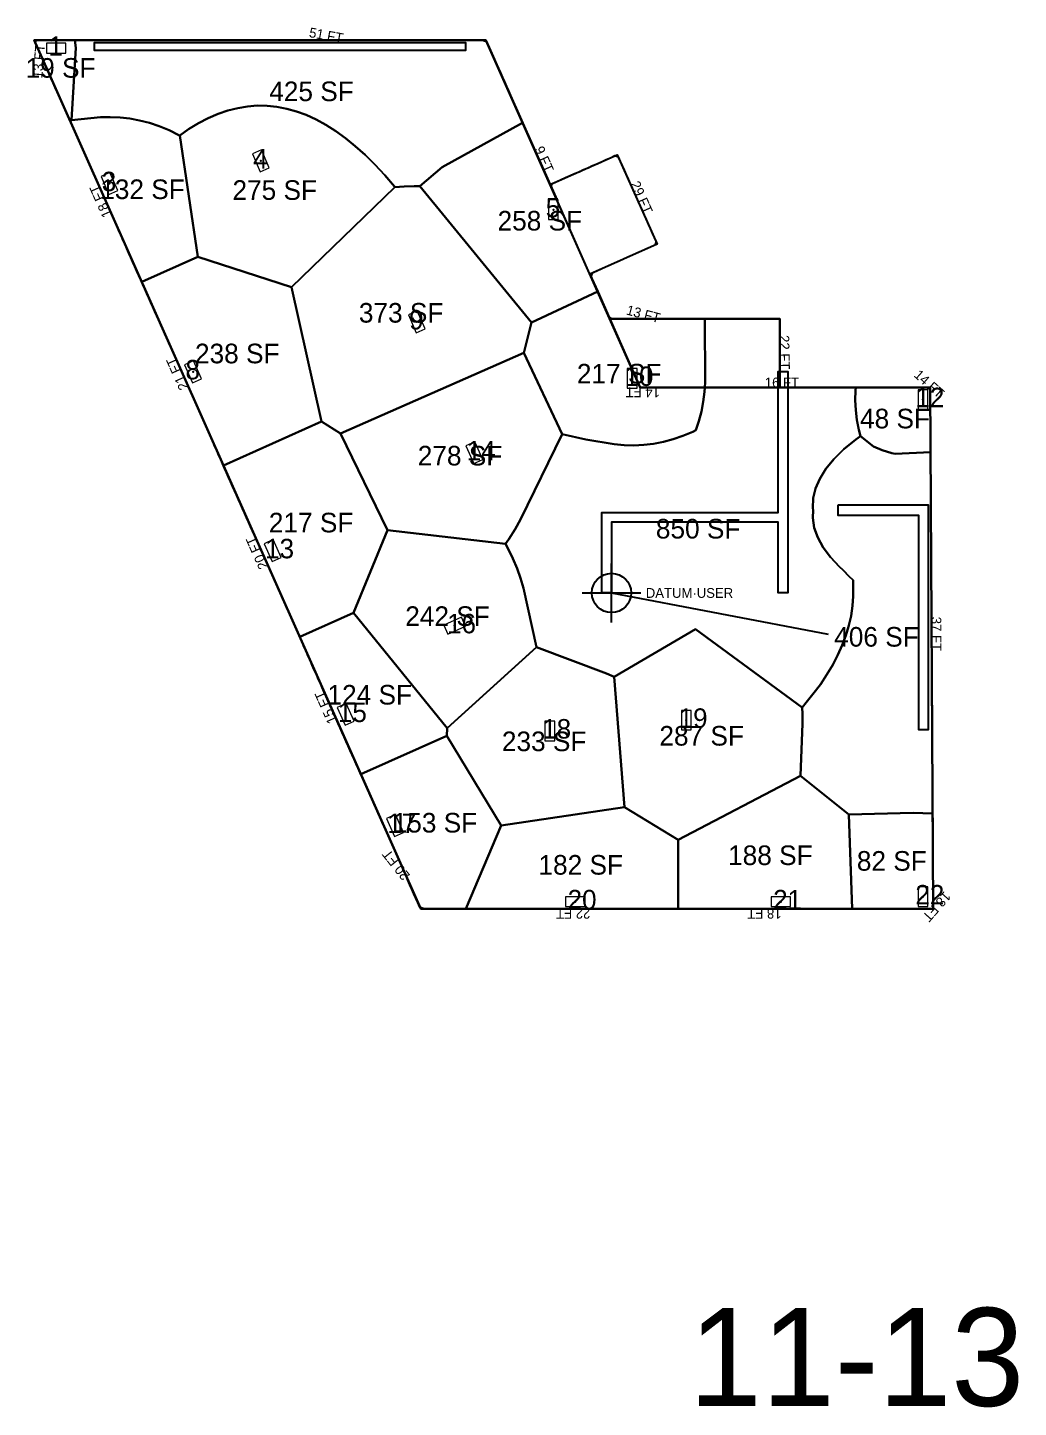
# Model space of a CAD drawing. Header units: metres. Extents: x 6006 to 43258, y -596 to 1101.
# Drawn here: x 21010 to 22223, y -596 to 1092 of the extents above; entities that cross this region are included whole.
import ezdxf
from ezdxf.enums import TextEntityAlignment as Align

# ---------------------------------------------------------------- set-up
doc = ezdxf.new("R2010")
doc.units = ezdxf.units.M
doc.layers.add('COLUMN-FOOTPRINT', color=6, linetype='Continuous', lineweight=9)
for name, color, linetype in [('COLUMN-LABEL', 6, 'Continuous'), ('FLOOR LABELS', 1, 'Continuous'), ('FLOOR_5_AREA_LABELS', 3, 'Continuous'), ('FLOOR_5_BOUNDARY', 5, 'Continuous'), ('FLOOR_5_COLUMNS', 7, 'Continuous'), ('FLOOR_5_DATUM', 4, 'Continuous'), ('FLOOR_5_FASCADE_COLUMNS', 30, 'Continuous'), ('FLOOR_5_FASCADE_WALLS', 4, 'Continuous'), ('FLOOR_5_LARGE_TRIBUTARY', 6, 'Continuous'), ('FLOOR_5_TRIBUTARY_COL_0', 2, 'Continuous'), ('FLOOR_5_TRIBUTARY_COL_1', 2, 'Continuous'), ('FLOOR_5_TRIBUTARY_COL_10', 2, 'Continuous'), ('FLOOR_5_TRIBUTARY_COL_11', 2, 'Continuous'), ('FLOOR_5_TRIBUTARY_COL_12', 2, 'Continuous'), ('FLOOR_5_TRIBUTARY_COL_13', 2, 'Continuous'), ('FLOOR_5_TRIBUTARY_COL_14', 2, 'Continuous'), ('FLOOR_5_TRIBUTARY_COL_15', 2, 'Continuous'), ('FLOOR_5_TRIBUTARY_COL_16', 2, 'Continuous'), ('FLOOR_5_TRIBUTARY_COL_17', 2, 'Continuous'), ('FLOOR_5_TRIBUTARY_COL_2', 2, 'Continuous'), ('FLOOR_5_TRIBUTARY_COL_3', 2, 'Continuous'), ('FLOOR_5_TRIBUTARY_COL_4', 2, 'Continuous'), ('FLOOR_5_TRIBUTARY_COL_5', 2, 'Continuous'), ('FLOOR_5_TRIBUTARY_COL_6', 2, 'Continuous'), ('FLOOR_5_TRIBUTARY_COL_7', 2, 'Continuous'), ('FLOOR_5_TRIBUTARY_COL_8', 2, 'Continuous'), ('FLOOR_5_TRIBUTARY_COL_9', 2, 'Continuous'), ('FLOOR_5_WALL_TRIBUTARY_22', 1, 'Continuous'), ('FLOOR_5_WALL_TRIBUTARY_31', 1, 'Continuous'), ('FLOOR_5_WALL_TRIBUTARY_4', 1, 'Continuous'), ('SECONDARY AREA', 7, 'Continuous'), ('SHEAR-WALL', 4, 'Continuous'), ('SLAB', 5, 'Continuous')]:
    doc.layers.add(name, color=color, linetype=linetype)

msp = doc.modelspace()

# ---------------------------------------------------------------- linework, layer by layer
msp.add_line((21724.7, 400.6), (21990, 350.2))
at = {"layer": 'COLUMN-FOOTPRINT'}
for points in [[(21032.9, 1061.3), (21056.9, 1061.3), (21056.9, 1073.3), (21032.9, 1073.3)], [(21285.1, 937.8), (21294.8, 915.9), (21305.8, 920.8), (21296.1, 942.7)], [(21099.8, 910.1), (21109.5, 888.2), (21120.5, 893), (21110.7, 915)], [(21659.6, 857.6), (21659.6, 881.6), (21647.6, 881.6), (21647.6, 857.6)], [(21476.1, 740.9), (21485.8, 719), (21496.8, 723.9), (21487, 745.8)], [(21202.2, 679.9), (21212, 657.9), (21222.9, 662.8), (21213.2, 684.7)], [(21756, 651.3), (21756, 675.3), (21744, 675.3), (21744, 651.3)], [(22112, 625.3), (22112, 649.3), (22100, 649.3), (22100, 625.3)], [(21546.6, 580.8), (21556.4, 558.9), (21567.4, 563.7), (21557.6, 585.7)], [(21299.7, 460.9), (21309.5, 439), (21320.4, 443.8), (21310.7, 465.8)], [(21524.2, 350.2), (21546.1, 360), (21541.3, 371), (21519.3, 361.2)], [(21388.9, 260.5), (21398.6, 238.6), (21409.6, 243.5), (21399.8, 265.4)], [(21822.3, 232.9), (21822.3, 256.9), (21810.3, 256.9), (21810.3, 232.9)], [(21655.3, 219.8), (21655.3, 243.8), (21643.3, 243.8), (21643.3, 219.8)], [(21449.3, 124.7), (21459.1, 102.7), (21470.1, 107.6), (21460.3, 129.5)], [(22112, 16.8), (22112, 40.8), (22100, 40.8), (22100, 16.8)], [(21668.4, 16.8), (21692.4, 16.8), (21692.4, 28.8), (21668.4, 28.8)], [(21920, 16.8), (21944, 16.8), (21944, 28.8), (21920, 28.8)]]:
    msp.add_lwpolyline(points, close=True, dxfattribs=at)
at = {"layer": 'FLOOR_5_BOUNDARY'}
msp.add_lwpolyline([(21658.1, 881.1), (21649.5, 900.3), (21731.7, 936.9), (21780.5, 827.3), (21698.3, 790.7), (21722.6, 736.1), (21930.7, 736.1), (21930.7, 652.1), (21760, 652.1), (22114.8, 652.1), (22118.5, 14.1), (21491.2, 14.1), (21018, 1077.1), (21570.8, 1077.1), (21658.1, 881.1)], close=True, dxfattribs=at)
at = {"layer": 'FLOOR_5_COLUMNS'}
for p in [(21044.9, 1067.3), (21295.4, 929.3), (21110.1, 901.6), (21653.6, 869.6), (21486.4, 732.4), (21212.6, 671.3), (21750, 663.3), (22106, 637.3), (21557, 572.3), (21310.1, 452.4), (21532.7, 360.6), (21399.2, 252), (21816.3, 244.9), (21649.3, 231.8), (21459.7, 116.1), (21680.4, 22.8), (21932, 22.8), (22106, 28.8)]:
    msp.add_point(p, dxfattribs=at)
at = {"layer": 'FLOOR_5_DATUM'}
for p, q in [((21724.7, 364.6), (21724.7, 436.6)), ((21688.7, 400.6), (21760.7, 400.6))]:
    msp.add_line(p, q, dxfattribs=at)
msp.add_circle((21724.7, 400.6), 24, dxfattribs=at)
at = {"layer": 'FLOOR_5_FASCADE_COLUMNS'}
for points in [[(21060.8, 980.9), (21058.4, 986.4), (21056, 991.9), (21053.5, 997.4), (21051.1, 1002.8), (21048.6, 1008.3), (21046.2, 1013.8), (21043.8, 1019.3), (21041.3, 1024.8), (21038.9, 1030.3), (21036.4, 1035.7), (21034, 1041.2), (21031.6, 1046.7), (21029.1, 1052.2), (21026.7, 1057.7), (21024.2, 1063.1), (21021.8, 1068.6), (21019.4, 1074.1), (21020.8, 1077.1), (21026.8, 1077.1), (21032.8, 1077.1), (21038.8, 1077.1), (21044.8, 1077.1), (21050.8, 1077.1), (21056.8, 1077.1), (21062.8, 1077.1), (21068.8, 1077.1)], [(21148.7, 783.6), (21146.2, 789.1), (21143.8, 794.5), (21141.4, 800), (21138.9, 805.5), (21136.5, 811), (21134, 816.5), (21131.6, 822), (21129.2, 827.4), (21126.7, 832.9), (21124.3, 838.4), (21121.8, 843.9), (21119.4, 849.4), (21117, 854.8), (21114.5, 860.3), (21112.1, 865.8), (21109.6, 871.3), (21107.2, 876.8), (21104.8, 882.3), (21102.3, 887.7), (21099.9, 893.2), (21097.4, 898.7), (21095, 904.2), (21092.6, 909.7), (21090.1, 915.1), (21087.7, 920.6), (21085.2, 926.1), (21082.8, 931.6), (21080.4, 937.1), (21077.9, 942.6), (21075.5, 948), (21073, 953.5), (21070.6, 959), (21068.2, 964.5), (21065.7, 970), (21063.3, 975.4), (21060.8, 980.9)], [(21615.5, 976.6), (21618, 971.1), (21620.4, 965.6), (21622.9, 960.1), (21625.3, 954.6), (21627.7, 949.2), (21630.2, 943.7), (21632.6, 938.2), (21635.1, 932.7), (21637.5, 927.2), (21639.9, 921.8), (21642.4, 916.3), (21644.8, 910.8), (21647.3, 905.3), (21649.7, 899.8), (21652.1, 894.3), (21654.6, 888.9), (21657, 883.4), (21658.1, 881.1)], [(21658.1, 881.1), (21655.6, 886.5), (21653.2, 892), (21650.7, 897.5), (21652.2, 901.5), (21657.7, 903.9), (21663.1, 906.4), (21668.6, 908.8), (21674.1, 911.3), (21679.6, 913.7), (21685.1, 916.1), (21690.5, 918.6), (21696, 921), (21701.5, 923.5), (21707, 925.9), (21712.5, 928.3), (21718, 930.8), (21723.4, 933.2), (21728.9, 935.7), (21732.9, 934.2), (21735.3, 928.7), (21737.8, 923.2), (21740.2, 917.8), (21742.7, 912.3), (21745.1, 906.8), (21747.5, 901.3), (21750, 895.8), (21752.4, 890.4), (21754.9, 884.9), (21757.3, 879.4), (21759.7, 873.9), (21762.2, 868.4), (21764.6, 862.9), (21767.1, 857.5), (21769.5, 852), (21771.9, 846.5), (21774.4, 841), (21776.8, 835.5), (21779.3, 830.1), (21777.8, 826.1), (21772.3, 823.6), (21766.9, 821.2), (21761.4, 818.8), (21755.9, 816.3), (21750.4, 813.9), (21744.9, 811.4), (21739.4, 809), (21734, 806.6), (21728.5, 804.1), (21723, 801.7), (21717.5, 799.2), (21712, 796.8), (21706.6, 794.4), (21701.1, 791.9), (21699.5, 788), (21701.9, 782.5), (21704.4, 777), (21706.8, 771.5)], [(21248.7, 558.8), (21246.3, 564.3), (21243.8, 569.8), (21241.4, 575.3), (21238.9, 580.8), (21236.5, 586.3), (21234.1, 591.7), (21231.6, 597.2), (21229.2, 602.7), (21226.7, 608.2), (21224.3, 613.7), (21221.9, 619.1), (21219.4, 624.6), (21217, 630.1), (21214.5, 635.6), (21212.1, 641.1), (21209.7, 646.5), (21207.2, 652), (21204.8, 657.5), (21202.3, 663), (21199.9, 668.5), (21197.5, 674), (21195, 679.4), (21192.6, 684.9), (21190.1, 690.4), (21187.7, 695.9), (21185.3, 701.4), (21182.8, 706.8), (21180.4, 712.3), (21178, 717.8), (21175.5, 723.3), (21173.1, 728.8), (21170.6, 734.3), (21168.2, 739.7), (21165.8, 745.2), (21163.3, 750.7), (21160.9, 756.2), (21158.4, 761.7), (21156, 767.1), (21153.6, 772.6), (21151.1, 778.1), (21148.7, 783.6)], [(21706.8, 771.5), (21709.2, 766.1), (21711.7, 760.6), (21714.1, 755.1), (21716.6, 749.6), (21719, 744.1), (21721.4, 738.6), (21725.8, 736.1), (21731.8, 736.1), (21737.8, 736.1), (21743.8, 736.1), (21749.8, 736.1), (21755.8, 736.1), (21761.8, 736.1), (21767.8, 736.1), (21773.8, 736.1), (21779.8, 736.1), (21785.8, 736.1), (21791.8, 736.1), (21797.8, 736.1), (21803.8, 736.1), (21809.8, 736.1), (21815.8, 736.1), (21821.8, 736.1), (21827.8, 736.1), (21833.8, 736.1), (21839.8, 736.1)], [(21841.6, 652.1), (21835.6, 652.1), (21829.6, 652.1), (21823.6, 652.1), (21817.6, 652.1), (21811.6, 652.1), (21805.6, 652.1), (21799.6, 652.1), (21793.6, 652.1), (21787.6, 652.1), (21781.6, 652.1), (21775.6, 652.1), (21769.6, 652.1), (21763.6, 652.1), (21762.4, 652.1), (21768.4, 652.1), (21774.4, 652.1), (21780.4, 652.1), (21786.4, 652.1), (21792.4, 652.1), (21798.4, 652.1), (21804.4, 652.1), (21810.4, 652.1), (21816.4, 652.1), (21822.4, 652.1), (21828.4, 652.1), (21834.4, 652.1), (21840.4, 652.1)], [(22026.4, 652.1), (22032.4, 652.1), (22038.4, 652.1), (22044.4, 652.1), (22050.4, 652.1), (22056.4, 652.1), (22062.4, 652.1), (22068.4, 652.1), (22074.4, 652.1), (22080.4, 652.1), (22086.4, 652.1), (22092.4, 652.1), (22098.4, 652.1), (22104.4, 652.1), (22110.4, 652.1), (22114.8, 650.4), (22114.8, 644.4), (22114.9, 638.4), (22114.9, 632.4), (22114.9, 626.4), (22115, 620.4), (22115, 614.4), (22115, 608.4), (22115.1, 602.4), (22115.1, 596.4), (22115.1, 590.4), (22115.2, 584.4), (22115.2, 578.4), (22115.2, 572.4)], [(21343.9, 345.1), (21341.4, 350.5), (21339, 356), (21336.5, 361.5), (21334.1, 367), (21331.7, 372.5), (21329.2, 378), (21326.8, 383.4), (21324.3, 388.9), (21321.9, 394.4), (21319.5, 399.9), (21317, 405.4), (21314.6, 410.8), (21312.1, 416.3), (21309.7, 421.8), (21307.3, 427.3), (21304.8, 432.8), (21302.4, 438.2), (21299.9, 443.7), (21297.5, 449.2), (21295.1, 454.7), (21292.6, 460.2), (21290.2, 465.7), (21287.7, 471.1), (21285.3, 476.6), (21282.9, 482.1), (21280.4, 487.6), (21278, 493.1), (21275.5, 498.5), (21273.1, 504), (21270.7, 509.5), (21268.2, 515), (21265.8, 520.5), (21263.3, 526), (21260.9, 531.4), (21258.5, 536.9), (21256, 542.4), (21253.6, 547.9), (21251.1, 553.4), (21248.7, 558.8)], [(21417.1, 180.6), (21414.6, 186.1), (21412.2, 191.6), (21409.7, 197.1), (21407.3, 202.5), (21404.9, 208), (21402.4, 213.5), (21400, 219), (21397.5, 224.5), (21395.1, 230), (21392.7, 235.4), (21390.2, 240.9), (21387.8, 246.4), (21385.3, 251.9), (21382.9, 257.4), (21380.5, 262.8), (21378, 268.3), (21375.6, 273.8), (21373.1, 279.3), (21370.7, 284.8), (21368.3, 290.2), (21365.8, 295.7), (21363.4, 301.2), (21360.9, 306.7), (21358.5, 312.2), (21356.1, 317.7), (21353.6, 323.1), (21351.2, 328.6), (21348.7, 334.1), (21346.3, 339.6), (21343.9, 345.1)], [(21548.9, 14.1), (21542.9, 14.1), (21536.9, 14.1), (21530.9, 14.1), (21524.9, 14.1), (21518.9, 14.1), (21512.9, 14.1), (21506.9, 14.1), (21500.9, 14.1), (21494.9, 14.1), (21490.2, 16.2), (21487.8, 21.7), (21485.4, 27.1), (21482.9, 32.6), (21480.5, 38.1), (21478, 43.6), (21475.6, 49.1), (21473.2, 54.5), (21470.7, 60), (21468.3, 65.5), (21465.9, 71), (21463.4, 76.5), (21461, 81.9), (21458.5, 87.4), (21456.1, 92.9), (21453.7, 98.4), (21451.2, 103.9), (21448.8, 109.4), (21446.3, 114.8), (21443.9, 120.3), (21441.5, 125.8), (21439, 131.3), (21436.6, 136.8), (21434.1, 142.2), (21431.7, 147.7), (21429.3, 153.2), (21426.8, 158.7), (21424.4, 164.2), (21421.9, 169.7), (21419.5, 175.1), (21417.1, 180.6)], [(22117.8, 128.5), (22117.9, 122.5), (22117.9, 116.5), (22117.9, 110.5), (22118, 104.5), (22118, 98.5), (22118, 92.5), (22118.1, 86.5), (22118.1, 80.5), (22118.1, 74.5), (22118.2, 68.5), (22118.2, 62.5), (22118.2, 56.5), (22118.3, 50.5), (22118.3, 44.5), (22118.3, 38.5), (22118.4, 32.5), (22118.4, 26.5), (22118.5, 20.5), (22118.5, 14.5), (22112.9, 14.1), (22106.9, 14.1), (22100.9, 14.1), (22094.9, 14.1), (22088.9, 14.1), (22082.9, 14.1), (22076.9, 14.1), (22070.9, 14.1), (22064.9, 14.1), (22058.9, 14.1), (22052.9, 14.1), (22046.9, 14.1), (22040.9, 14.1), (22034.9, 14.1), (22028.9, 14.1), (22022.9, 14.1), (22016.9, 14.1)], [(21806.9, 14.1), (21800.9, 14.1), (21794.9, 14.1), (21788.9, 14.1), (21782.9, 14.1), (21776.9, 14.1), (21770.9, 14.1), (21764.9, 14.1), (21758.9, 14.1), (21752.9, 14.1), (21746.9, 14.1), (21740.9, 14.1), (21734.9, 14.1), (21728.9, 14.1), (21722.9, 14.1), (21716.9, 14.1), (21710.9, 14.1), (21704.9, 14.1), (21698.9, 14.1), (21692.9, 14.1), (21686.9, 14.1), (21680.9, 14.1), (21674.9, 14.1), (21668.9, 14.1), (21662.9, 14.1), (21656.9, 14.1), (21650.9, 14.1), (21644.9, 14.1), (21638.9, 14.1), (21632.9, 14.1), (21626.9, 14.1), (21620.9, 14.1), (21614.9, 14.1), (21608.9, 14.1), (21602.9, 14.1), (21596.9, 14.1), (21590.9, 14.1), (21584.9, 14.1), (21578.9, 14.1), (21572.9, 14.1), (21566.9, 14.1), (21560.9, 14.1), (21554.9, 14.1), (21548.9, 14.1)], [(22016.9, 14.1), (22010.9, 14.1), (22004.9, 14.1), (21998.9, 14.1), (21992.9, 14.1), (21986.9, 14.1), (21980.9, 14.1), (21974.9, 14.1), (21968.9, 14.1), (21962.9, 14.1), (21956.9, 14.1), (21950.9, 14.1), (21944.9, 14.1), (21938.9, 14.1), (21932.9, 14.1), (21926.9, 14.1), (21920.9, 14.1), (21914.9, 14.1), (21908.9, 14.1), (21902.9, 14.1), (21896.9, 14.1), (21890.9, 14.1), (21884.9, 14.1), (21878.9, 14.1), (21872.9, 14.1), (21866.9, 14.1), (21860.9, 14.1), (21854.9, 14.1), (21848.9, 14.1), (21842.9, 14.1), (21836.9, 14.1), (21830.9, 14.1), (21824.9, 14.1), (21818.9, 14.1), (21812.9, 14.1), (21806.9, 14.1)]]:
    msp.add_lwpolyline(points, dxfattribs=at)
at = {"layer": 'FLOOR_5_FASCADE_WALLS'}
for points in [[(21068.8, 1077.1), (21074.8, 1077.1), (21080.8, 1077.1), (21086.8, 1077.1), (21092.8, 1077.1), (21098.8, 1077.1), (21104.8, 1077.1), (21110.8, 1077.1), (21116.8, 1077.1), (21122.8, 1077.1), (21128.8, 1077.1), (21134.8, 1077.1), (21140.8, 1077.1), (21146.8, 1077.1), (21152.8, 1077.1), (21158.8, 1077.1), (21164.8, 1077.1), (21170.8, 1077.1), (21176.8, 1077.1), (21182.8, 1077.1), (21188.8, 1077.1), (21194.8, 1077.1), (21200.8, 1077.1), (21206.8, 1077.1), (21212.8, 1077.1), (21218.8, 1077.1), (21224.8, 1077.1), (21230.8, 1077.1), (21236.8, 1077.1), (21242.8, 1077.1), (21248.8, 1077.1), (21254.8, 1077.1), (21260.8, 1077.1), (21266.8, 1077.1), (21272.8, 1077.1), (21278.8, 1077.1), (21284.8, 1077.1), (21290.8, 1077.1), (21296.8, 1077.1), (21302.8, 1077.1), (21308.8, 1077.1), (21314.8, 1077.1), (21320.8, 1077.1), (21326.8, 1077.1), (21332.8, 1077.1), (21338.8, 1077.1), (21344.8, 1077.1), (21350.8, 1077.1), (21356.8, 1077.1), (21362.8, 1077.1), (21368.8, 1077.1), (21374.8, 1077.1), (21380.8, 1077.1), (21386.8, 1077.1), (21392.8, 1077.1), (21398.8, 1077.1), (21404.8, 1077.1), (21410.8, 1077.1), (21416.8, 1077.1), (21422.8, 1077.1), (21428.8, 1077.1), (21434.8, 1077.1), (21440.8, 1077.1), (21446.8, 1077.1), (21452.8, 1077.1), (21458.8, 1077.1), (21464.8, 1077.1), (21470.8, 1077.1), (21476.8, 1077.1), (21482.8, 1077.1), (21488.8, 1077.1), (21494.8, 1077.1), (21500.8, 1077.1), (21506.8, 1077.1), (21512.8, 1077.1), (21518.8, 1077.1), (21524.8, 1077.1), (21530.8, 1077.1), (21536.8, 1077.1), (21542.8, 1077.1), (21548.8, 1077.1), (21554.8, 1077.1), (21560.8, 1077.1), (21566.8, 1077.1), (21571.6, 1075.2), (21574.1, 1069.8), (21576.5, 1064.3), (21578.9, 1058.8), (21581.4, 1053.3), (21583.8, 1047.8), (21586.3, 1042.3), (21588.7, 1036.9), (21591.1, 1031.4), (21593.6, 1025.9), (21596, 1020.4), (21598.5, 1014.9), (21600.9, 1009.5), (21603.3, 1004), (21605.8, 998.5), (21608.2, 993), (21610.7, 987.5), (21613.1, 982), (21615.5, 976.6)], [(21839.8, 736.1), (21845.8, 736.1), (21851.8, 736.1), (21857.8, 736.1), (21863.8, 736.1), (21869.8, 736.1), (21875.8, 736.1), (21881.8, 736.1), (21887.8, 736.1), (21893.8, 736.1), (21899.8, 736.1), (21905.8, 736.1), (21911.8, 736.1), (21917.8, 736.1), (21923.8, 736.1), (21929.8, 736.1), (21930.7, 731), (21930.7, 725), (21930.7, 719), (21930.7, 713), (21930.7, 707), (21930.7, 701), (21930.7, 695), (21930.7, 689), (21930.7, 683), (21930.7, 677), (21930.7, 671), (21930.7, 665), (21930.7, 659), (21930.7, 653), (21925.6, 652.1), (21919.6, 652.1), (21913.6, 652.1), (21907.6, 652.1), (21901.6, 652.1), (21895.6, 652.1), (21889.6, 652.1), (21883.6, 652.1), (21877.6, 652.1), (21871.6, 652.1), (21865.6, 652.1), (21859.6, 652.1), (21853.6, 652.1), (21847.6, 652.1), (21841.6, 652.1)], [(21840.4, 652.1), (21846.4, 652.1), (21852.4, 652.1), (21858.4, 652.1), (21864.4, 652.1), (21870.4, 652.1), (21876.4, 652.1), (21882.4, 652.1), (21888.4, 652.1), (21894.4, 652.1), (21900.4, 652.1), (21906.4, 652.1), (21912.4, 652.1), (21918.4, 652.1), (21924.4, 652.1), (21930.4, 652.1), (21936.4, 652.1), (21942.4, 652.1), (21948.4, 652.1), (21954.4, 652.1), (21960.4, 652.1), (21966.4, 652.1), (21972.4, 652.1), (21978.4, 652.1), (21984.4, 652.1), (21990.4, 652.1), (21996.4, 652.1), (22002.4, 652.1), (22008.4, 652.1), (22014.4, 652.1), (22020.4, 652.1), (22026.4, 652.1)], [(22115.2, 572.4), (22115.3, 566.4), (22115.3, 560.4), (22115.4, 554.4), (22115.4, 548.4), (22115.4, 542.4), (22115.5, 536.4), (22115.5, 530.4), (22115.5, 524.4), (22115.6, 518.4), (22115.6, 512.4), (22115.6, 506.4), (22115.7, 500.4), (22115.7, 494.4), (22115.7, 488.4), (22115.8, 482.4), (22115.8, 476.4), (22115.8, 470.4), (22115.9, 464.4), (22115.9, 458.4), (22115.9, 452.4), (22116, 446.4), (22116, 440.4), (22116, 434.4), (22116.1, 428.4), (22116.1, 422.4), (22116.2, 416.4), (22116.2, 410.4), (22116.2, 404.4), (22116.3, 398.4), (22116.3, 392.4), (22116.3, 386.4), (22116.4, 380.4), (22116.4, 374.4), (22116.4, 368.4), (22116.5, 362.4), (22116.5, 356.4), (22116.5, 350.4), (22116.6, 344.4), (22116.6, 338.4), (22116.6, 332.4), (22116.7, 326.4), (22116.7, 320.4), (22116.7, 314.4), (22116.8, 308.4), (22116.8, 302.4), (22116.8, 296.4), (22116.9, 290.4), (22116.9, 284.4), (22117, 278.4), (22117, 272.4), (22117, 266.4), (22117.1, 260.4), (22117.1, 254.4), (22117.1, 248.4), (22117.2, 242.4), (22117.2, 236.4), (22117.2, 230.4), (22117.3, 224.4), (22117.3, 218.4), (22117.3, 212.4), (22117.4, 206.4), (22117.4, 200.4), (22117.4, 194.4), (22117.5, 188.4), (22117.5, 182.4), (22117.5, 176.5), (22117.6, 170.5), (22117.6, 164.5), (22117.7, 158.5), (22117.7, 152.5), (22117.7, 146.5), (22117.8, 140.5), (22117.8, 134.5), (22117.8, 128.5)]]:
    msp.add_lwpolyline(points, dxfattribs=at)
at = {"layer": 'FLOOR_5_LARGE_TRIBUTARY'}
for points in [[(21147.1, 978.8), (21135.1, 981.1), (21123.1, 982.5), (21111.1, 983), (21099.1, 982.7), (21063.6, 979), (21069.1, 1067.8), (21067.8, 1077.1), (21098.4, 1077.1), (21110.4, 1077.1), (21122.4, 1077.1), (21134.4, 1077.1), (21146.4, 1077.1), (21158.4, 1077.1), (21170.4, 1077.1), (21182.4, 1077.1), (21194.4, 1077.1), (21206.4, 1077.1), (21218.4, 1077.1), (21230.4, 1077.1), (21242.4, 1077.1), (21254.4, 1077.1), (21266.4, 1077.1), (21278.4, 1077.1), (21290.4, 1077.1), (21302.4, 1077.1), (21314.4, 1077.1), (21326.4, 1077.1), (21338.4, 1077.1), (21350.4, 1077.1), (21362.4, 1077.1), (21374.4, 1077.1), (21386.4, 1077.1), (21398.4, 1077.1), (21410.4, 1077.1), (21422.4, 1077.1), (21434.4, 1077.1), (21446.4, 1077.1), (21458.4, 1077.1), (21470.4, 1077.1), (21482.4, 1077.1), (21494.4, 1077.1), (21506.4, 1077.1), (21518.4, 1077.1), (21530.4, 1077.1), (21542.2, 1077.1), (21570.8, 1077.1), (21574.8, 1068.1), (21615.9, 975.8), (21517.6, 921.5), (21490.1, 898.3), (21483.1, 898.4), (21471.1, 898.1), (21459.5, 897.3), (21459.1, 897.8), (21447.1, 911.8), (21435.1, 924.7), (21423.1, 936.6), (21411.1, 947.4), (21399.1, 957.1), (21387.1, 965.8), (21375.1, 973.4), (21363.1, 980), (21351.1, 985.5), (21339.1, 989.9), (21327.1, 993.2), (21315.1, 995.5), (21303.1, 996.7), (21291.1, 996.9), (21279.1, 995.9), (21267.1, 994), (21255.1, 990.9), (21243.1, 986.8), (21231.1, 981.6), (21219.1, 975.3), (21207.1, 968), (21196.1, 960.3), (21195.1, 960.9), (21183.1, 966.7), (21171.1, 971.6), (21159.1, 975.7), (21147.1, 978.8)], [(21207.1, 968), (21219.1, 975.3), (21231.1, 981.6), (21243.1, 986.8), (21255.1, 990.9), (21267.1, 994), (21279.1, 995.9), (21291.1, 996.9), (21303.1, 996.7), (21315.1, 995.5), (21327.1, 993.2), (21339.1, 989.9), (21351.1, 985.5), (21363.1, 980), (21375.1, 973.4), (21387.1, 965.8), (21399.1, 957.1), (21411.1, 947.4), (21423.1, 936.6), (21435.1, 924.7), (21447.1, 911.8), (21459.1, 897.8), (21459.5, 897.3), (21333.2, 774.9), (21218.3, 811.8), (21196.1, 960.3), (21207.1, 968)], [(21063.6, 979), (21099.1, 982.7), (21111.1, 983), (21123.1, 982.5), (21135.1, 981.1), (21147.1, 978.8), (21159.1, 975.7), (21171.1, 971.6), (21183.1, 966.7), (21195.1, 960.9), (21196.1, 960.3), (21218.3, 811.8), (21149.7, 781.3), (21062, 978.3), (21063.6, 979)], [(21517.6, 921.5), (21615.9, 975.8), (21658.1, 881.1), (21649.5, 900.3), (21731.7, 936.9), (21780.5, 827.3), (21698.3, 790.7), (21707.8, 769.3), (21627, 731.5), (21490.1, 898.3), (21517.6, 921.5)], [(21333.2, 774.9), (21459.5, 897.3), (21471.1, 898.1), (21483.1, 898.4), (21490.1, 898.3), (21627, 731.5), (21617.3, 694.5), (21393.1, 595.6), (21369.9, 610.2), (21333.2, 774.9)], [(21218.3, 811.8), (21333.2, 774.9), (21369.9, 610.2), (21249.7, 556.7), (21149.7, 781.3), (21218.3, 811.8)], [(21627, 731.5), (21707.8, 769.3), (21722.6, 736.1), (21838.9, 736.1), (21839.4, 658.6), (21839, 652.1), (21838.7, 646.6), (21837.1, 634.6), (21834.8, 622.6), (21831.7, 610.6), (21828.1, 599.7), (21824.2, 597.8), (21812.2, 592.8), (21800.2, 588.7), (21788.2, 585.5), (21776.2, 583.2), (21764.2, 581.7), (21752.2, 581.1), (21740.2, 581.4), (21728.2, 582.5), (21693.5, 588.4), (21664.3, 595), (21617.3, 694.5), (21627, 731.5)], [(21839, 652.1), (21839.4, 658.6), (21838.9, 736.1), (21839.2, 736.1), (21930.7, 736.1), (21930.7, 668.4), (21930.7, 658.6), (21930.7, 652.1), (21839, 652.1)], [(21393.1, 595.6), (21617.3, 694.5), (21664.3, 595), (21613.5, 490.6), (21606.7, 478.6), (21599, 466.6), (21594.9, 460.7), (21450.6, 477.3), (21393.1, 595.6)], [(21604.1, 442.6), (21598.3, 454.6), (21594.9, 460.7), (21599, 466.6), (21606.7, 478.6), (21613.5, 490.6), (21664.3, 595), (21693.5, 588.4), (21728.2, 582.5), (21740.2, 581.4), (21752.2, 581.1), (21764.2, 581.7), (21776.2, 583.2), (21788.2, 585.5), (21800.2, 588.7), (21812.2, 592.8), (21824.2, 597.8), (21828.1, 599.7), (21831.7, 610.6), (21834.8, 622.6), (21837.1, 634.6), (21838.7, 646.6), (21839, 652.1), (21934.9, 652.1), (22024, 652.1), (22023.6, 648.4), (22023.2, 636.4), (22023.7, 624.4), (22025.1, 612.4), (22027.4, 600.4), (22029.4, 592.4), (22023.8, 588.4), (22009.2, 576.4), (21997, 564.4), (21987.1, 552.4), (21979.6, 540.4), (21974.4, 528.4), (21971.6, 516.4), (21971.1, 504.4), (21971.5, 501.9), (21971.1, 492.4), (21973, 480.4), (21977.2, 468.4), (21983.8, 456.4), (21992.7, 444.4), (22004, 432.4), (22007.9, 428.9), (22016, 420.4), (22019.9, 416.9), (22020.7, 416.1), (22020.7, 408.7), (22020.6, 408.4), (22020.7, 396.7), (22019.8, 384.7), (22018, 372.7), (22015.3, 360.7), (22011.8, 348.7), (22007.3, 336.7), (22001.9, 324.7), (21995.6, 312.7), (21988.5, 300.7), (21980.4, 288.7), (21971.4, 276.7), (21961.5, 264.7), (21960, 262.9), (21958, 260.6), (21827.6, 356.3), (21728.1, 297.8), (21718.7, 302), (21633, 334.2), (21616.9, 406.6), (21613.5, 418.6), (21609.2, 430.6), (21604.1, 442.6)], [(22072, 570.7), (22067.9, 571.6), (22055.9, 575.4), (22045.3, 579.6), (22029.4, 592.4), (22027.4, 600.4), (22025.1, 612.4), (22023.7, 624.4), (22023.2, 636.4), (22023.6, 648.4), (22024, 652.1), (22114.8, 652.1), (22115.2, 572.9), (22072, 570.7)], [(21369.9, 610.2), (21393.1, 595.6), (21450.6, 477.3), (21409, 376.4), (21343, 347), (21249.7, 556.7), (21369.9, 610.2)], [(21958.5, 240.7), (21958.4, 252.7), (21958, 260.6), (21960, 262.9), (21961.5, 264.7), (21971.4, 276.7), (21980.4, 288.7), (21988.5, 300.7), (21995.6, 312.7), (22001.9, 324.7), (22007.3, 336.7), (22011.8, 348.7), (22015.3, 360.7), (22018, 372.7), (22019.8, 384.7), (22020.7, 396.7), (22020.6, 408.4), (22020.7, 408.7), (22020.7, 416.1), (22019.9, 416.9), (22016, 420.4), (22007.9, 428.9), (22004, 432.4), (21992.7, 444.4), (21983.8, 456.4), (21977.2, 468.4), (21973, 480.4), (21971.1, 492.4), (21971.5, 501.9), (21971.1, 504.4), (21971.6, 516.4), (21974.4, 528.4), (21979.6, 540.4), (21987.1, 552.4), (21997, 564.4), (22009.2, 576.4), (22023.8, 588.4), (22029.4, 592.4), (22045.3, 579.6), (22055.9, 575.4), (22067.9, 571.6), (22072, 570.7), (22115.2, 572.9), (22115.7, 502.1), (22115.7, 490.2), (22115.8, 478.2), (22115.9, 466.2), (22115.9, 454.2), (22116, 442.2), (22116.1, 430.2), (22116.1, 418.2), (22116.2, 406.2), (22116.3, 394.2), (22116.4, 382.2), (22116.4, 370.2), (22116.5, 358.2), (22116.6, 346.2), (22116.6, 334.2), (22116.7, 322.2), (22116.8, 310.2), (22116.8, 298.2), (22116.9, 286.2), (22117, 274.2), (22117, 262.2), (22117.1, 250.2), (22117.2, 238.2), (22117.8, 130.9), (22094.1, 131.5), (22015.4, 129.5), (21956.2, 176.6), (21958.5, 240.7)], [(21450.6, 477.3), (21594.9, 460.7), (21598.3, 454.6), (21604.1, 442.6), (21609.2, 430.6), (21613.5, 418.6), (21616.9, 406.6), (21633, 334.2), (21523.7, 235.3), (21409, 376.4), (21450.6, 477.3)], [(21409, 376.4), (21523.7, 235.3), (21523, 225.7), (21417.8, 178.9), (21343, 347), (21409, 376.4)], [(21728.1, 297.8), (21827.6, 356.3), (21958, 260.6), (21958.4, 252.7), (21958.5, 240.7), (21956.2, 176.6), (21806.2, 98.5), (21740.7, 138.6), (21728.1, 297.8)], [(21523.7, 235.3), (21633, 334.2), (21718.7, 302), (21728.1, 297.8), (21740.7, 138.6), (21589.8, 116.1), (21523, 225.7), (21523.7, 235.3)], [(21523, 225.7), (21589.8, 116.1), (21546.6, 14.1), (21491.2, 14.1), (21417.8, 178.9), (21523, 225.7)], [(21806.2, 98.5), (21956.2, 176.6), (22015.4, 129.5), (22019.4, 14.1), (21806.2, 14.1), (21806.2, 98.5)], [(21589.8, 116.1), (21740.7, 138.6), (21806.2, 98.5), (21806.2, 14.1), (21546.6, 14.1), (21589.8, 116.1)], [(22015.4, 129.5), (22094.1, 131.5), (22117.8, 130.9), (22118.5, 14.1), (22019.4, 14.1), (22015.4, 129.5)]]:
    msp.add_lwpolyline(points, close=True, dxfattribs=at)
at = {"layer": 'FLOOR_5_TRIBUTARY_COL_0'}
msp.add_lwpolyline([(21069.1, 1067.8), (21063.6, 979), (21062, 978.3), (21018, 1077.1), (21067.8, 1077.1), (21069.1, 1067.8)], close=True, dxfattribs=at)
at = {"layer": 'FLOOR_5_TRIBUTARY_COL_1'}
msp.add_lwpolyline([(21063.6, 979), (21099.1, 982.7), (21111.1, 983), (21123.1, 982.5), (21135.1, 981.1), (21147.1, 978.8), (21159.1, 975.7), (21171.1, 971.6), (21183.1, 966.7), (21195.1, 960.9), (21196.1, 960.3), (21218.3, 811.8), (21149.7, 781.3), (21062, 978.3), (21063.6, 979)], close=True, dxfattribs=at)
at = {"layer": 'FLOOR_5_TRIBUTARY_COL_10'}
msp.add_lwpolyline([(21627, 731.5), (21707.8, 769.3), (21722.6, 736.1), (21838.9, 736.1), (21839.4, 658.6), (21839, 652.1), (21838.7, 646.6), (21837.1, 634.6), (21834.8, 622.6), (21831.7, 610.6), (21828.1, 599.7), (21824.2, 597.8), (21812.2, 592.8), (21800.2, 588.7), (21788.2, 585.5), (21776.2, 583.2), (21764.2, 581.7), (21752.2, 581.1), (21740.2, 581.4), (21728.2, 582.5), (21693.5, 588.4), (21664.3, 595), (21617.3, 694.5), (21627, 731.5)], close=True, dxfattribs=at)
at = {"layer": 'FLOOR_5_TRIBUTARY_COL_11'}
msp.add_lwpolyline([(21728.1, 297.8), (21827.6, 356.3), (21958, 260.6), (21958.4, 252.7), (21958.5, 240.7), (21956.2, 176.6), (21806.2, 98.5), (21740.7, 138.6), (21728.1, 297.8)], close=True, dxfattribs=at)
at = {"layer": 'FLOOR_5_TRIBUTARY_COL_12'}
msp.add_lwpolyline([(21523.7, 235.3), (21633, 334.2), (21718.7, 302), (21728.1, 297.8), (21740.7, 138.6), (21589.8, 116.1), (21523, 225.7), (21523.7, 235.3)], close=True, dxfattribs=at)
at = {"layer": 'FLOOR_5_TRIBUTARY_COL_13'}
msp.add_lwpolyline([(22072, 570.7), (22067.9, 571.6), (22055.9, 575.4), (22045.3, 579.6), (22029.4, 592.4), (22027.4, 600.4), (22025.1, 612.4), (22023.7, 624.4), (22023.2, 636.4), (22023.6, 648.4), (22024, 652.1), (22114.8, 652.1), (22115.2, 572.9), (22072, 570.7)], close=True, dxfattribs=at)
at = {"layer": 'FLOOR_5_TRIBUTARY_COL_14'}
msp.add_lwpolyline([(21806.2, 98.5), (21956.2, 176.6), (22015.4, 129.5), (22019.4, 14.1), (21806.2, 14.1), (21806.2, 98.5)], close=True, dxfattribs=at)
at = {"layer": 'FLOOR_5_TRIBUTARY_COL_15'}
msp.add_lwpolyline([(21589.8, 116.1), (21740.7, 138.6), (21806.2, 98.5), (21806.2, 14.1), (21546.6, 14.1), (21589.8, 116.1)], close=True, dxfattribs=at)
at = {"layer": 'FLOOR_5_TRIBUTARY_COL_16'}
msp.add_lwpolyline([(21450.6, 477.3), (21594.9, 460.7), (21598.3, 454.6), (21604.1, 442.6), (21609.2, 430.6), (21613.5, 418.6), (21616.9, 406.6), (21633, 334.2), (21523.7, 235.3), (21409, 376.4), (21450.6, 477.3)], close=True, dxfattribs=at)
at = {"layer": 'FLOOR_5_TRIBUTARY_COL_17'}
msp.add_lwpolyline([(22015.4, 129.5), (22094.1, 131.5), (22117.8, 130.9), (22118.5, 14.1), (22019.4, 14.1), (22015.4, 129.5)], close=True, dxfattribs=at)
at = {"layer": 'FLOOR_5_TRIBUTARY_COL_2'}
msp.add_lwpolyline([(21207.1, 968), (21219.1, 975.3), (21231.1, 981.6), (21243.1, 986.8), (21255.1, 990.9), (21267.1, 994), (21279.1, 995.9), (21291.1, 996.9), (21303.1, 996.7), (21315.1, 995.5), (21327.1, 993.2), (21339.1, 989.9), (21351.1, 985.5), (21363.1, 980), (21375.1, 973.4), (21387.1, 965.8), (21399.1, 957.1), (21411.1, 947.4), (21423.1, 936.6), (21435.1, 924.7), (21447.1, 911.8), (21459.1, 897.8), (21459.5, 897.3), (21333.2, 774.9), (21218.3, 811.8), (21196.1, 960.3), (21207.1, 968)], close=True, dxfattribs=at)
at = {"layer": 'FLOOR_5_TRIBUTARY_COL_3'}
msp.add_lwpolyline([(21218.3, 811.8), (21333.2, 774.9), (21369.9, 610.2), (21249.7, 556.7), (21149.7, 781.3), (21218.3, 811.8)], close=True, dxfattribs=at)
at = {"layer": 'FLOOR_5_TRIBUTARY_COL_4'}
msp.add_lwpolyline([(21333.2, 774.9), (21459.5, 897.3), (21471.1, 898.1), (21483.1, 898.4), (21490.1, 898.3), (21627, 731.5), (21617.3, 694.5), (21393.1, 595.6), (21369.9, 610.2), (21333.2, 774.9)], close=True, dxfattribs=at)
at = {"layer": 'FLOOR_5_TRIBUTARY_COL_5'}
msp.add_lwpolyline([(21393.1, 595.6), (21617.3, 694.5), (21664.3, 595), (21613.5, 490.6), (21606.7, 478.6), (21599, 466.6), (21594.9, 460.7), (21450.6, 477.3), (21393.1, 595.6)], close=True, dxfattribs=at)
at = {"layer": 'FLOOR_5_TRIBUTARY_COL_6'}
msp.add_lwpolyline([(21369.9, 610.2), (21393.1, 595.6), (21450.6, 477.3), (21409, 376.4), (21343, 347), (21249.7, 556.7), (21369.9, 610.2)], close=True, dxfattribs=at)
at = {"layer": 'FLOOR_5_TRIBUTARY_COL_7'}
msp.add_lwpolyline([(21409, 376.4), (21523.7, 235.3), (21523, 225.7), (21417.8, 178.9), (21343, 347), (21409, 376.4)], close=True, dxfattribs=at)
at = {"layer": 'FLOOR_5_TRIBUTARY_COL_8'}
msp.add_lwpolyline([(21523, 225.7), (21589.8, 116.1), (21546.6, 14.1), (21491.2, 14.1), (21417.8, 178.9), (21523, 225.7)], close=True, dxfattribs=at)
at = {"layer": 'FLOOR_5_TRIBUTARY_COL_9'}
msp.add_lwpolyline([(21517.6, 921.5), (21615.9, 975.8), (21658.1, 881.1), (21649.5, 900.3), (21731.7, 936.9), (21780.5, 827.3), (21698.3, 790.7), (21707.8, 769.3), (21627, 731.5), (21490.1, 898.3), (21517.6, 921.5)], close=True, dxfattribs=at)
at = {"layer": 'FLOOR_5_WALL_TRIBUTARY_22'}
for points in [[(21839, 652.1), (21839.4, 658.6), (21838.9, 736.1), (21839.2, 736.1), (21930.7, 736.1), (21930.7, 668.4), (21930.7, 658.6), (21930.7, 652.1), (21839, 652.1)], [(21604.1, 442.6), (21598.3, 454.6), (21594.9, 460.7), (21599, 466.6), (21606.7, 478.6), (21613.5, 490.6), (21664.3, 595), (21693.5, 588.4), (21728.2, 582.5), (21740.2, 581.4), (21752.2, 581.1), (21764.2, 581.7), (21776.2, 583.2), (21788.2, 585.5), (21800.2, 588.7), (21812.2, 592.8), (21824.2, 597.8), (21828.1, 599.7), (21831.7, 610.6), (21834.8, 622.6), (21837.1, 634.6), (21838.7, 646.6), (21839, 652.1), (21934.9, 652.1), (22024, 652.1), (22023.6, 648.4), (22023.2, 636.4), (22023.7, 624.4), (22025.1, 612.4), (22027.4, 600.4), (22029.4, 592.4), (22023.8, 588.4), (22009.2, 576.4), (21997, 564.4), (21987.1, 552.4), (21979.6, 540.4), (21974.4, 528.4), (21971.6, 516.4), (21971.1, 504.4), (21971.5, 501.9), (21971.1, 492.4), (21973, 480.4), (21977.2, 468.4), (21983.8, 456.4), (21992.7, 444.4), (22004, 432.4), (22007.9, 428.9), (22016, 420.4), (22019.9, 416.9), (22020.7, 416.1), (22020.7, 408.7), (22020.6, 408.4), (22020.7, 396.7), (22019.8, 384.7), (22018, 372.7), (22015.3, 360.7), (22011.8, 348.7), (22007.3, 336.7), (22001.9, 324.7), (21995.6, 312.7), (21988.5, 300.7), (21980.4, 288.7), (21971.4, 276.7), (21961.5, 264.7), (21960, 262.9), (21958, 260.6), (21827.6, 356.3), (21728.1, 297.8), (21718.7, 302), (21633, 334.2), (21616.9, 406.6), (21613.5, 418.6), (21609.2, 430.6), (21604.1, 442.6)]]:
    msp.add_lwpolyline(points, close=True, dxfattribs=at)
at = {"layer": 'FLOOR_5_WALL_TRIBUTARY_31'}
msp.add_lwpolyline([(21147.1, 978.8), (21135.1, 981.1), (21123.1, 982.5), (21111.1, 983), (21099.1, 982.7), (21063.6, 979), (21069.1, 1067.8), (21067.8, 1077.1), (21098.4, 1077.1), (21110.4, 1077.1), (21122.4, 1077.1), (21134.4, 1077.1), (21146.4, 1077.1), (21158.4, 1077.1), (21170.4, 1077.1), (21182.4, 1077.1), (21194.4, 1077.1), (21206.4, 1077.1), (21218.4, 1077.1), (21230.4, 1077.1), (21242.4, 1077.1), (21254.4, 1077.1), (21266.4, 1077.1), (21278.4, 1077.1), (21290.4, 1077.1), (21302.4, 1077.1), (21314.4, 1077.1), (21326.4, 1077.1), (21338.4, 1077.1), (21350.4, 1077.1), (21362.4, 1077.1), (21374.4, 1077.1), (21386.4, 1077.1), (21398.4, 1077.1), (21410.4, 1077.1), (21422.4, 1077.1), (21434.4, 1077.1), (21446.4, 1077.1), (21458.4, 1077.1), (21470.4, 1077.1), (21482.4, 1077.1), (21494.4, 1077.1), (21506.4, 1077.1), (21518.4, 1077.1), (21530.4, 1077.1), (21542.2, 1077.1), (21570.8, 1077.1), (21574.8, 1068.1), (21615.9, 975.8), (21517.6, 921.5), (21490.1, 898.3), (21483.1, 898.4), (21471.1, 898.1), (21459.5, 897.3), (21459.1, 897.8), (21447.1, 911.8), (21435.1, 924.7), (21423.1, 936.6), (21411.1, 947.4), (21399.1, 957.1), (21387.1, 965.8), (21375.1, 973.4), (21363.1, 980), (21351.1, 985.5), (21339.1, 989.9), (21327.1, 993.2), (21315.1, 995.5), (21303.1, 996.7), (21291.1, 996.9), (21279.1, 995.9), (21267.1, 994), (21255.1, 990.9), (21243.1, 986.8), (21231.1, 981.6), (21219.1, 975.3), (21207.1, 968), (21196.1, 960.3), (21195.1, 960.9), (21183.1, 966.7), (21171.1, 971.6), (21159.1, 975.7), (21147.1, 978.8)], close=True, dxfattribs=at)
at = {"layer": 'FLOOR_5_WALL_TRIBUTARY_4'}
msp.add_lwpolyline([(21958.5, 240.7), (21958.4, 252.7), (21958, 260.6), (21960, 262.9), (21961.5, 264.7), (21971.4, 276.7), (21980.4, 288.7), (21988.5, 300.7), (21995.6, 312.7), (22001.9, 324.7), (22007.3, 336.7), (22011.8, 348.7), (22015.3, 360.7), (22018, 372.7), (22019.8, 384.7), (22020.7, 396.7), (22020.6, 408.4), (22020.7, 408.7), (22020.7, 416.1), (22019.9, 416.9), (22016, 420.4), (22007.9, 428.9), (22004, 432.4), (21992.7, 444.4), (21983.8, 456.4), (21977.2, 468.4), (21973, 480.4), (21971.1, 492.4), (21971.5, 501.9), (21971.1, 504.4), (21971.6, 516.4), (21974.4, 528.4), (21979.6, 540.4), (21987.1, 552.4), (21997, 564.4), (22009.2, 576.4), (22023.8, 588.4), (22029.4, 592.4), (22045.3, 579.6), (22055.9, 575.4), (22067.9, 571.6), (22072, 570.7), (22115.2, 572.9), (22115.7, 502.1), (22115.7, 490.2), (22115.8, 478.2), (22115.9, 466.2), (22115.9, 454.2), (22116, 442.2), (22116.1, 430.2), (22116.1, 418.2), (22116.2, 406.2), (22116.3, 394.2), (22116.4, 382.2), (22116.4, 370.2), (22116.5, 358.2), (22116.6, 346.2), (22116.6, 334.2), (22116.7, 322.2), (22116.8, 310.2), (22116.8, 298.2), (22116.9, 286.2), (22117, 274.2), (22117, 262.2), (22117.1, 250.2), (22117.2, 238.2), (22117.8, 130.9), (22094.1, 131.5), (22015.4, 129.5), (21956.2, 176.6), (21958.5, 240.7)], close=True, dxfattribs=at)
at = {"layer": 'SECONDARY AREA'}
for points in [[(21649.5, 900.3), (21731.7, 936.9), (21780.5, 827.3), (21698.3, 790.7)], [(21930.7, 736.1), (21722.6, 736.1), (21760, 652.1), (21930.7, 652.1)]]:
    msp.add_lwpolyline(points, close=True, dxfattribs=at)
at = {"layer": 'SHEAR-WALL'}
for points in [[(21489.1, 1064.3), (21091.8, 1064.3), (21091.8, 1074.3), (21546.1, 1074.3), (21546.1, 1064.3)], [(21712.7, 400.6), (21712.7, 499.1), (21928.7, 499.1), (21928.7, 671.5), (21940.7, 671.5), (21940.7, 400.6), (21928.7, 400.6), (21928.7, 487.1), (21724.7, 487.1), (21724.7, 400.6)], [(22001.9, 507.9), (22001.9, 495.9), (22100.7, 495.9), (22100.7, 233.4), (22112.7, 233.4), (22112.7, 507.9)]]:
    msp.add_lwpolyline(points, close=True, dxfattribs=at)
at = {"layer": 'SLAB'}
msp.add_lwpolyline([(21570.8, 1077.1), (21018, 1077.1), (21491.2, 14.1), (22118.5, 14.1), (22114.8, 652.1), (21760, 652.1)], close=True, dxfattribs=at)

# ---------------------------------------------------------------- texts
at = {"layer": 'COLUMN-LABEL'}
for s, height, p in [('1', 23.8, (21035.5, 1057.9)), ('4', 23.8, (21286.1, 919.9)), ('3', 23.8, (21100.7, 892.2)), ('5', 23.8, (21644.2, 860.2)), ('9', 23.8, (21477, 723)), ('8', 23.8, (21203.2, 662)), ('10', 23.83, (21740.7, 653.9)), ('12', 23.83, (22096.7, 627.9)), ('14', 23.83, (21547.6, 562.9)), ('13', 23.83, (21300.7, 443)), ('16', 23.83, (21523.4, 351.2)), ('15', 23.83, (21389.8, 242.6)), ('19', 23.83, (21806.9, 235.5)), ('18', 23.83, (21639.9, 222.4)), ('17', 23.83, (21450.3, 106.8)), ('20', 23.83, (21671, 13.4)), ('21', 23.83, (21922.6, 13.4)), ('22', 23.83, (22096.7, 19.4))]:
    msp.add_text(s, height=height, dxfattribs=at).set_placement(p)
at = {"layer": 'FLOOR LABELS'}
msp.add_text('11-13', height=120, dxfattribs=at).set_placement((21819.5, -594.3))
at = {"layer": 'FLOOR_5_AREA_LABELS'}
for s, p in [('19 SF', (21050.3, 1043.1)), ('425 SF', (21357.5, 1014.4)), ('132 SF', (21150.6, 894.6)), ('275 SF', (21312.5, 893.6)), ('258 SF', (21637, 856.1)), ('373 SF', (21467.2, 743.4)), ('238 SF', (21266.6, 693.6)), ('217 SF', (21734.1, 668.9)), ('48 SF', (22071.8, 614)), ('278 SF', (21539.3, 568.6)), ('217 SF', (21357, 486.7)), ('850 SF', (21830.8, 479.2)), ('242 SF', (21524, 372.2)), ('406 SF', (22049.1, 346.9)), ('124 SF', (21428.8, 276)), ('287 SF', (21835.1, 225.8)), ('233 SF', (21642.3, 219)), ('153 SF', (21508.6, 119.4)), ('188 SF', (21919.2, 79.6)), ('82 SF', (22067.9, 72.7)), ('182 SF', (21687.1, 67.9))]:
    msp.add_text(s, height=24, dxfattribs=at).set_placement(p, align=Align.MIDDLE_CENTER)
at = {"layer": 'FLOOR_5_DATUM'}
msp.add_text('DATUM·USER', height=12, dxfattribs=at).set_placement((21766.7, 394.6))
at = {"layer": 'FLOOR_5_FASCADE_COLUMNS'}
for s, rotation, p in [('13 FT', 85.2596, (21023.7, 1051.4)), ('9 FT', -66.0061, (21642.3, 931.3)), ('18 FT', 113.9939, (21099.3, 879.8)), ('29 FT', -66.0061, (21761.6, 884.6)), ('13 FT', -14.9419, (21763.8, 741.9)), ('21 FT', 113.9939, (21193.2, 668.8)), ('14 FT', -41.8661, (22113.7, 656.5)), ('14 FT', 180, (21763, 646.1)), ('20 FT', 113.9939, (21290.8, 449.5)), ('15 FT', 113.9939, (21375, 260.4)), ('20 FT', 128.361, (21461, 67.7)), ('18 FT', -131.4276, (22122.9, 16.7)), ('22 FT', 180, (21677.9, 8.1)), ('18 FT', 180, (21911.9, 8.1))]:
    msp.add_text(s, height=12, rotation=rotation, dxfattribs=at).set_placement(p, align=Align.MIDDLE_CENTER)
at = {"layer": 'FLOOR_5_FASCADE_WALLS'}
for s, rotation, p in [('51 FT', -10.4153, (21375.5, 1083)), ('22 FT', -88.775, (21936.7, 695.1)), ('37 FT', -89.6673, (22122.5, 350.5))]:
    msp.add_text(s, height=12, rotation=rotation, dxfattribs=at).set_placement(p, align=Align.MIDDLE_CENTER)
msp.add_text('16 FT', height=12, dxfattribs=at).set_placement((21933.4, 658.1), align=Align.MIDDLE_CENTER)

doc.saveas('drawing.dxf')
